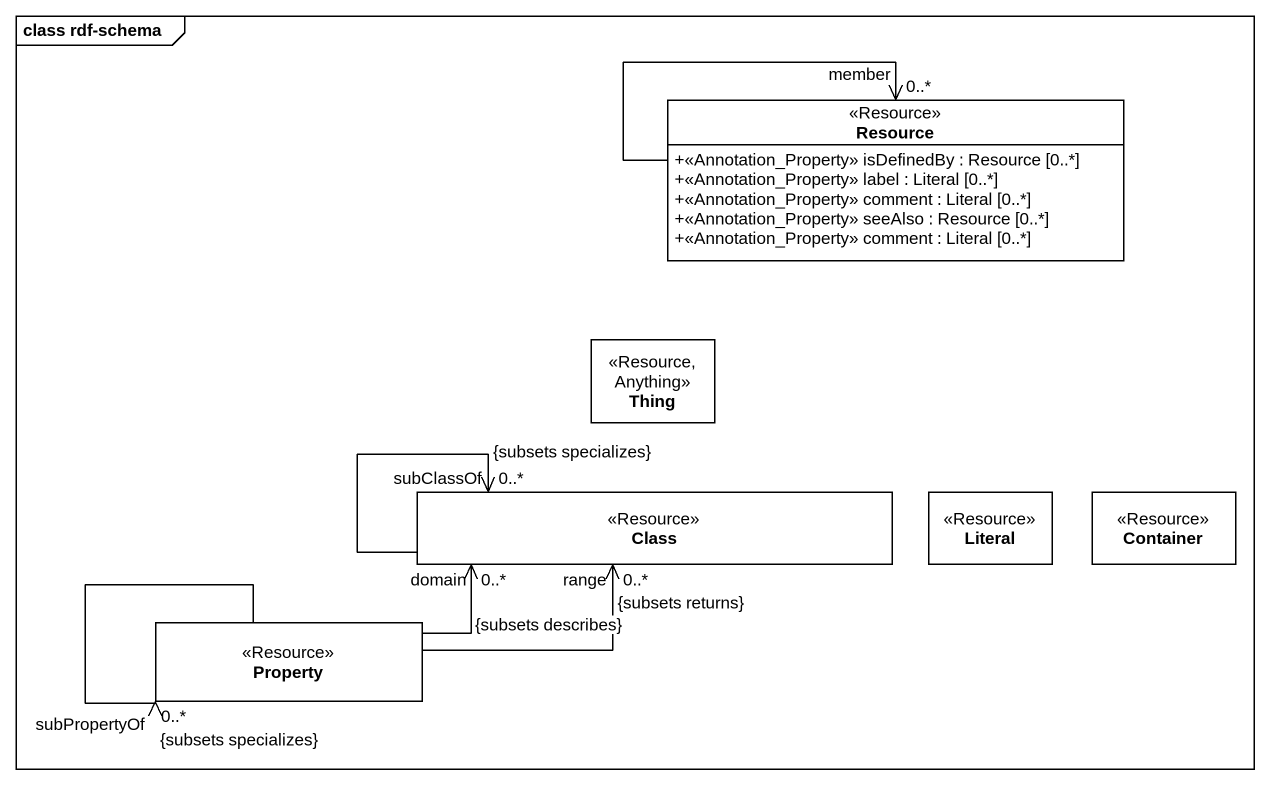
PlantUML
@startuml
mainframe class rdf-schema
hide circle
hide empty members
skinparam classAttributeIconSize 0
class Resource <<Resource>> {
  +<<Annotation_Property>> isDefinedBy : Resource [0..*]
  +<<Annotation_Property>> label : Literal [0..*]
  +<<Annotation_Property>> comment : Literal [0..*]
  +<<Annotation_Property>> seeAlso : Resource [0..*]
  +<<Annotation_Property>> comment : Literal [0..*]
}
class Thing <<Resource, Anything>>
class "Class" as Class_ <<Resource>>
class Literal <<Resource>>
class Container <<Resource>>
class Property <<Resource>>
Resource --> "member\n0..*" Resource
Class_ --> "subClassOf\n0..*\n{subsets specializes}" Class_
Property -right-> "range\n0..*\n{subsets returns}" Class_
Property -right-> "domain\n0..*\n{subsets describes}" Class_
Property --> "subPropertyOf\n0..*\n{subsets specializes}" Property
@enduml
